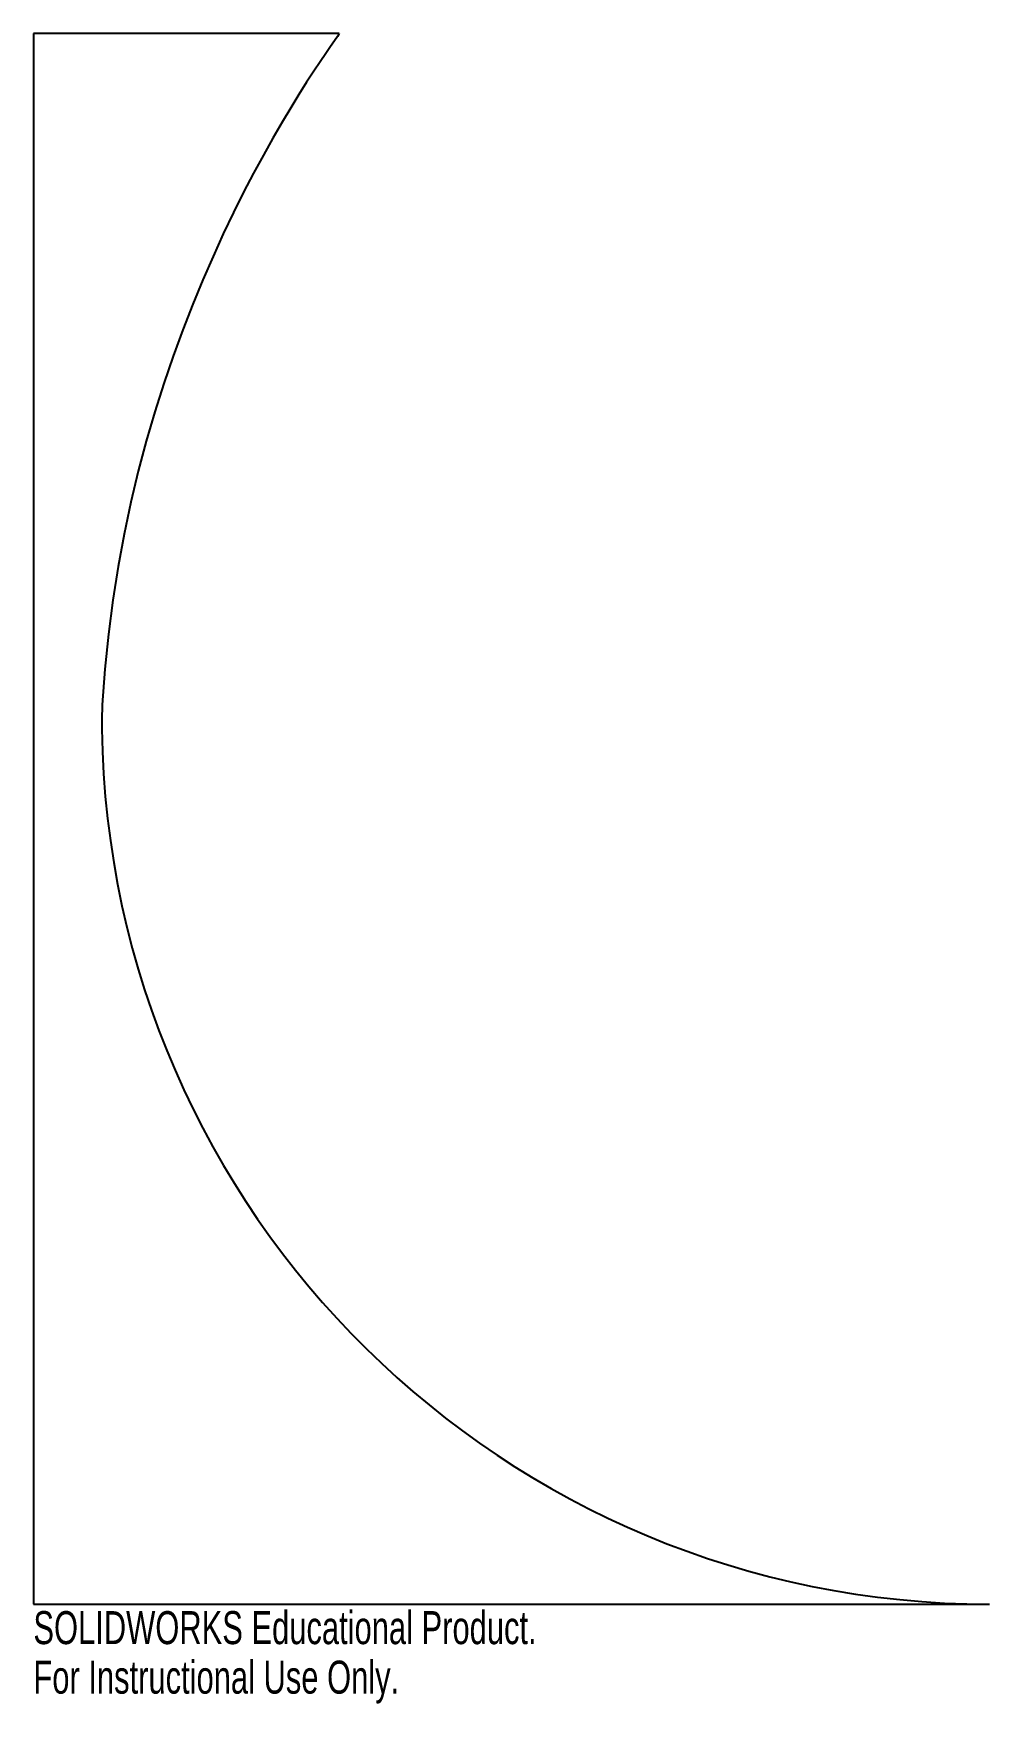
# Paper-space layout '_Front' of a CAD drawing. Header units: millimetres. Extents: x -70 to 70, y -130 to 115.
import ezdxf

# ---------------------------------------------------------------- set-up
doc = ezdxf.new("R2010")
doc.units = ezdxf.units.MM
doc.styles.add('SLDTEXTSTYLE0', font='TXT', dxfattribs={"width": 0.7})

psp = doc.layouts.new('_Front')

# ---------------------------------------------------------------- linework, layer by layer
at = {"color": 7, "linetype": 'Continuous', "lineweight": 25}
for p, q in [((-70, 115), (-70, -115)), ((-25.21, 115), (-70, 115)), ((-70, -115), (70, -115))]:
    psp.add_line(p, q, dxfattribs=at)
for centre, radius, start, end in [((-9.99, 13.88), 50, 176.788, 180.8009), ((70, 15), 130, 180.8009, 270)]:
    psp.add_arc(centre, radius, start, end, dxfattribs=at)
psp.add_open_spline([(-25.21, 115), (-27.41, 111.49), (-56.76, 72.97), (-59.91, 16.68)], degree=3, dxfattribs=at)

# ---------------------------------------------------------------- texts
at = {"color": 7, "linetype": 'Continuous', "char_height": 4.8336, "attachment_point": 1, "style": 'SLDTEXTSTYLE0'}
for s, insert in [('SOLIDWORKS Educational Product.', (-70, -116.02)), ('For Instructional Use Only.', (-70, -123.27))]:
    psp.add_mtext(s, dxfattribs=dict(at, insert=insert))

doc.saveas('drawing.dxf')
